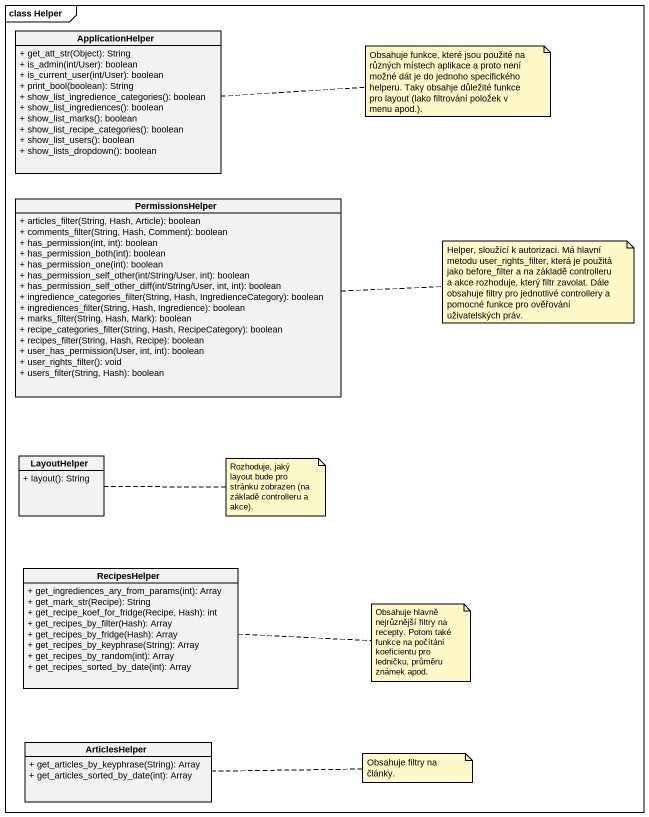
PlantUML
@startuml
mainframe class Helper
hide circle
hide empty members
skinparam classAttributeIconSize 0
class ApplicationHelper {
  + get_att_str(Object): String
  + is_admin(int/User): boolean
  + is_current_user(int/User): boolean
  + print_bool(boolean): String
  + show_list_ingredience_categories(): boolean
  + show_list_ingrediences(): boolean
  + show_list_marks(): boolean
  + show_list_recipe_categories(): boolean
  + show_list_users(): boolean
  + show_lists_dropdown(): boolean
}
class PermissionsHelper {
  + articles_filter(String, Hash, Article): boolean
  + comments_filter(String, Hash, Comment): boolean
  + has_permission(int, int): boolean
  + has_permission_both(int): boolean
  + has_permission_one(int): boolean
  + has_permission_self_other(int/String/User, int): boolean
  + has_permission_self_other_diff(int/String/User, int, int): boolean
  + ingredience_categories_filter(String, Hash, IngredienceCategory): boolean
  + ingrediences_filter(String, Hash, Ingredience): boolean
  + marks_filter(String, Hash, Mark): boolean
  + recipe_categories_filter(String, Hash, RecipeCategory): boolean
  + recipes_filter(String, Hash, Recipe): boolean
  + user_has_permission(User, int, int): boolean
  + user_rights_filter(): void
  + users_filter(String, Hash): boolean
}
class LayoutHelper {
  + layout(): String
}
class RecipesHelper {
  + get_ingrediences_ary_from_params(int): Array
  + get_mark_str(Recipe): String
  + get_recipe_koef_for_fridge(Recipe, Hash): int
  + get_recipes_by_filter(Hash): Array
  + get_recipes_by_fridge(Hash): Array
  + get_recipes_by_keyphrase(String): Array
  + get_recipes_by_random(int): Array
  + get_recipes_sorted_by_date(int): Array
}
class ArticlesHelper {
  + get_articles_by_keyphrase(String): Array
  + get_articles_sorted_by_date(int): Array
}
note right of ApplicationHelper : Obsahuje funkce, které jsou použité na různých místech aplikace a proto není možné dát je do jednoho specifického helperu. Taky obsahje důležité funkce pro layout (lako filtrování položek v menu apod.).
note right of PermissionsHelper : Helper, sloužící k autorizaci. Má hlavní metodu user_rights_filter, která je použitá jako before_filter a na základě controlleru a akce rozhoduje, který filtr zavolat. Dále obsahuje filtry pro jednotlivé controllery a pomocné funkce pro ověřování uživatelských práv.
note right of LayoutHelper : Rozhoduje, jaký layout bude pro stránku zobrazen (na základě controlleru a akce).
note right of RecipesHelper : Obsahuje hlavně nejrůznější filtry na recepty. Potom také funkce na počítání koeficientu pro ledničku, průměru známek apod.
note right of ArticlesHelper : Obsahuje filtry na články.
@enduml
